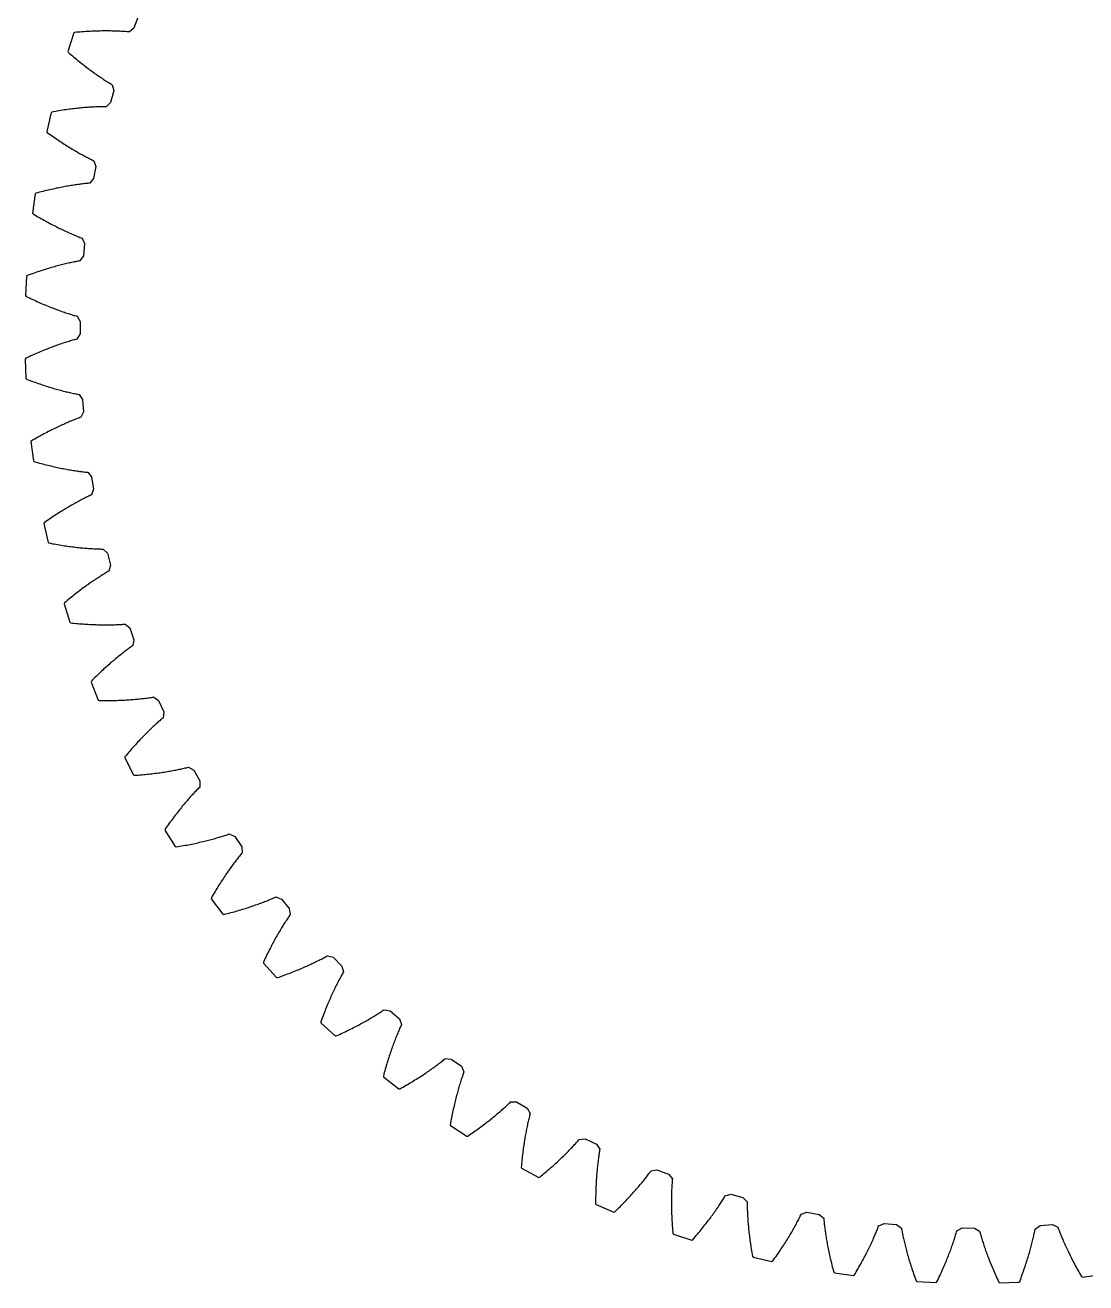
# Model space of a CAD drawing. Extents: x 40 to 151, y 37 to 169.
# Drawn here: x 39.6 to 95.4, y 36.5 to 102.7 of the extents above; entities that cross this region are included whole.
import ezdxf

# ---------------------------------------------------------------- set-up
doc = ezdxf.new("R2010")
doc.units = 0
doc.layers.add('Layer_1', color=7, linetype='CONTINUOUS')

msp = doc.modelspace()

# ---------------------------------------------------------------- linework, layer by layer
at = {"layer": 'Layer_1', "color": 1}
msp.add_lwpolyline([(45.524922, 103.175451), (45.296723, 102.561784), (45.053546, 102.361437), (44.995219, 102.366397), (44.935803, 102.371159), (44.875292, 102.375714), (44.813691, 102.380052), (44.750993, 102.384164), (44.687205, 102.388031), (44.622331, 102.391652), (44.556364, 102.395013), (44.489305, 102.398102), (44.421165, 102.40091), (44.351936, 102.40343), (44.281623, 102.405643), (44.210227, 102.407548), (44.137749, 102.409128), (44.064191, 102.410376), (43.989549, 102.411279), (43.913831, 102.411832), (43.837042, 102.412027), (43.759176, 102.411832), (43.680236, 102.411256), (43.600226, 102.410288), (43.519152, 102.408911), (43.437008, 102.407119), (43.353801, 102.404901), (43.269532, 102.402245), (43.184208, 102.39914), (43.097823, 102.395577), (43.010379, 102.391547), (42.921891, 102.387038), (42.832347, 102.38204), (42.74176, 102.376543), (42.650128, 102.370536), (42.557457, 102.364009), (42.463743, 102.356956), (42.369001, 102.349358), (42.273223, 102.341212), (42.176412, 102.332506), (42.131609, 102.305505), (41.818377, 101.335631), (41.838922, 101.287522), (41.912348, 101.223836), (41.985269, 101.161205), (42.057678, 101.099628), (42.129555, 101.039089), (42.200906, 100.979593), (42.271719, 100.921124), (42.341978, 100.863678), (42.411681, 100.807252), (42.480814, 100.751833), (42.549377, 100.697421), (42.617362, 100.644001), (42.684756, 100.591574), (42.75155, 100.540131), (42.81774, 100.48966), (42.883317, 100.440161), (42.948273, 100.39162), (43.012603, 100.344036), (43.076292, 100.297397), (43.13934, 100.251699), (43.201734, 100.206935), (43.263467, 100.163093), (43.324534, 100.120169), (43.384927, 100.078156), (43.444643, 100.037045), (43.503664, 99.996828), (43.561993, 99.957495), (43.619612, 99.919045), (43.676525, 99.881466), (43.732724, 99.844751), (43.788192, 99.808895), (43.842934, 99.773884), (43.896935, 99.739713), (43.95019, 99.706374), (44.002692, 99.673856), (44.054437, 99.642159), (44.105415, 99.611268), (44.155622, 99.581177), (44.235678, 99.276438), (44.061829, 98.645218), (43.837039, 98.424441), (43.778506, 98.424285), (43.718898, 98.423862), (43.65822, 98.423128), (43.596475, 98.422084), (43.533661, 98.420701), (43.469777, 98.419008), (43.404829, 98.416948), (43.338823, 98.414549), (43.271753, 98.411783), (43.203628, 98.408645), (43.134441, 98.405117), (43.064204, 98.4012), (42.992909, 98.39687), (42.920573, 98.392132), (42.847181, 98.386961), (42.772748, 98.381357), (42.697273, 98.375308), (42.620754, 98.3688), (42.543205, 98.361824), (42.464615, 98.35437), (42.385, 98.346432), (42.304352, 98.337993), (42.222677, 98.329049), (42.13998, 98.319584), (42.056264, 98.309593), (41.97153, 98.299063), (41.885782, 98.287989), (41.79903, 98.276353), (41.711268, 98.264147), (41.622503, 98.251365), (41.532737, 98.237996), (41.44198, 98.224026), (41.350226, 98.209449), (41.257488, 98.194252), (41.163762, 98.178427), (41.069057, 98.161968), (40.973381, 98.144854), (40.931098, 98.114048), (40.703585, 97.120566), (40.728251, 97.074433), (40.806949, 97.017387), (40.885054, 96.961353), (40.962549, 96.90632), (41.039432, 96.852278), (41.1157, 96.799224), (41.191332, 96.74715), (41.266333, 96.696045), (41.34069, 96.645909), (41.414392, 96.59673), (41.487437, 96.548496), (41.559819, 96.501207), (41.631526, 96.454852), (41.702553, 96.409427), (41.772891, 96.364919), (41.842532, 96.321323), (41.911468, 96.278628), (41.979698, 96.236832), (42.047211, 96.19592), (42.114001, 96.15589), (42.180061, 96.116732), (42.245379, 96.078441), (42.309957, 96.041002), (42.373781, 96.004411), (42.43685, 95.968661), (42.49915, 95.933739), (42.560686, 95.899646), (42.621437, 95.866361), (42.681412, 95.833887), (42.740594, 95.802209), (42.798977, 95.771321), (42.856559, 95.741215), (42.913337, 95.71188), (42.969293, 95.68331), (43.024431, 95.655497), (43.078741, 95.628427), (43.13222, 95.602098), (43.184857, 95.576498), (43.291167, 95.279897), (43.172992, 94.635929), (42.968299, 94.396397), (42.910001, 94.391153), (42.850658, 94.385529), (42.790279, 94.379506), (42.728856, 94.37308), (42.666401, 94.366236), (42.602909, 94.358972), (42.53839, 94.35127), (42.472841, 94.343125), (42.406274, 94.334528), (42.338679, 94.325461), (42.270062, 94.315919), (42.200432, 94.305894), (42.129792, 94.295373), (42.058138, 94.284341), (41.98548, 94.272798), (41.91182, 94.260727), (41.837156, 94.24812), (41.7615, 94.234972), (41.684849, 94.221264), (41.607209, 94.206992), (41.528585, 94.192144), (41.448976, 94.17671), (41.368396, 94.160682), (41.286839, 94.144048), (41.204309, 94.126799), (41.120819, 94.108923), (41.036364, 94.090415), (40.950952, 94.071263), (40.864587, 94.051454), (40.777276, 94.030984), (40.689016, 94.00984), (40.599823, 93.988013), (40.509687, 93.965492), (40.418628, 93.94227), (40.326637, 93.918338), (40.233727, 93.893683), (40.139905, 93.8683), (40.100467, 93.833927), (39.960409, 92.824394), (39.989004, 92.780587), (40.072372, 92.730618), (40.15506, 92.681602), (40.237057, 92.633531), (40.318363, 92.586398), (40.39896, 92.540191), (40.478845, 92.494906), (40.558014, 92.450534), (40.636455, 92.40707), (40.714165, 92.3645), (40.791136, 92.322817), (40.867364, 92.282017), (40.942836, 92.242088), (41.017551, 92.203024), (41.091499, 92.164819), (41.164676, 92.127453), (41.237075, 92.090933), (41.308686, 92.055241), (41.37951, 92.020373), (41.449532, 91.986315), (41.518755, 91.953066), (41.587163, 91.92061), (41.654758, 91.888941), (41.721529, 91.858053), (41.787473, 91.827935), (41.852585, 91.79858), (41.916852, 91.769976), (41.980279, 91.742115), (42.04285, 91.714988), (42.104567, 91.688589), (42.165425, 91.662906), (42.225412, 91.637935), (42.284526, 91.613661), (42.342762, 91.590076), (42.400116, 91.567171), (42.456574, 91.544937), (42.512141, 91.52337), (42.566813, 91.502452), (42.698566, 91.216246), (42.636968, 90.564427), (42.453933, 90.307969), (42.396314, 90.297665), (42.337688, 90.286885), (42.27806, 90.275627), (42.217433, 90.263869), (42.155813, 90.251612), (42.093196, 90.238842), (42.029594, 90.225546), (41.965005, 90.21172), (41.899434, 90.19735), (41.832888, 90.182426), (41.765367, 90.16694), (41.696877, 90.150882), (41.627417, 90.134245), (41.556999, 90.117012), (41.485622, 90.099179), (41.413292, 90.080735), (41.340013, 90.061668), (41.265794, 90.041972), (41.190627, 90.021635), (41.114528, 90.000652), (41.037496, 89.979008), (40.959538, 89.956696), (40.880659, 89.933706), (40.800861, 89.910028), (40.720154, 89.885649), (40.638532, 89.860565), (40.556016, 89.83477), (40.4726, 89.808244), (40.388289, 89.780987), (40.303094, 89.752985), (40.217011, 89.724229), (40.130058, 89.69471), (40.042231, 89.664422), (39.95354, 89.633351), (39.863988, 89.601495), (39.773581, 89.568837), (39.682327, 89.53537), (39.646036, 89.49769), (39.594499, 88.479797), (39.6268, 88.438643), (39.714207, 88.396131), (39.800852, 88.354511), (39.886732, 88.313769), (39.971828, 88.273899), (40.056147, 88.234896), (40.139676, 88.196745), (40.222413, 88.159443), (40.304342, 88.122976), (40.385467, 88.087343), (40.465779, 88.05253), (40.545272, 88.018526), (40.623939, 87.985327), (40.701773, 87.952926), (40.778769, 87.921307), (40.854923, 87.890466), (40.930229, 87.860391), (41.004679, 87.831079), (41.078271, 87.802514), (41.151, 87.774692), (41.222851, 87.747596), (41.29383, 87.721228), (41.363925, 87.695574), (41.433135, 87.670623), (41.501455, 87.646369), (41.568875, 87.622797), (41.635392, 87.599903), (41.701009, 87.577676), (41.765705, 87.556108), (41.829488, 87.535187), (41.892353, 87.514907), (41.954289, 87.495258), (42.015289, 87.476228), (42.07536, 87.457807), (42.134491, 87.439991), (42.192677, 87.422767), (42.249911, 87.406121), (42.306198, 87.390051), (42.462394, 87.116414), (42.45785, 86.46171), (42.297861, 86.190275), (42.241354, 86.174987), (42.183894, 86.159143), (42.125477, 86.142726), (42.066103, 86.12573), (42.005783, 86.108151), (41.944519, 86.089973), (41.882317, 86.071182), (41.819178, 86.05178), (41.755111, 86.03175), (41.690118, 86.011086), (41.624202, 85.989773), (41.557369, 85.96781), (41.48963, 85.945176), (41.420982, 85.921873), (41.351429, 85.897887), (41.280983, 85.873206), (41.209646, 85.847826), (41.137419, 85.821738), (41.064315, 85.794926), (40.990334, 85.767387), (40.915483, 85.73911), (40.839765, 85.710089), (40.76319, 85.68031), (40.685762, 85.649765), (40.607485, 85.618445), (40.528361, 85.586348), (40.448405, 85.553452), (40.367616, 85.51976), (40.286006, 85.485258), (40.203574, 85.449935), (40.120327, 85.413788), (40.036279, 85.376801), (39.951426, 85.338973), (39.865777, 85.300293), (39.779344, 85.260749), (39.692128, 85.220335), (39.604137, 85.179045), (39.571264, 85.138346), (39.608641, 84.119834), (39.644405, 84.081652), (39.735184, 84.046921), (39.825128, 84.013007), (39.914229, 83.979906), (40.00248, 83.947606), (40.089875, 83.916099), (40.176413, 83.885375), (40.262085, 83.855425), (40.346884, 83.826241), (40.430806, 83.797812), (40.513844, 83.770128), (40.595996, 83.743185), (40.677259, 83.716969), (40.757622, 83.691473), (40.837081, 83.666686), (40.915635, 83.642598), (40.993274, 83.619202), (41.069997, 83.596488), (41.145796, 83.574447), (41.220669, 83.553066), (41.294614, 83.532339), (41.36762, 83.512259), (41.439685, 83.492811), (41.510808, 83.473987), (41.58098, 83.455778), (41.650197, 83.43817), (41.718456, 83.421163), (41.785757, 83.404738), (41.852091, 83.388894), (41.917453, 83.373615), (41.981842, 83.358891), (42.045258, 83.344712), (42.107691, 83.331072), (42.169134, 83.31796), (42.229591, 83.305359), (42.289055, 83.293272), (42.347529, 83.281678), (42.404998, 83.270573), (42.584452, 83.011593), (42.636976, 82.358982), (42.501253, 82.074635), (42.446298, 82.054479), (42.390438, 82.033685), (42.333669, 82.012238), (42.276006, 81.990135), (42.217447, 81.967365), (42.158, 81.943912), (42.097672, 81.919777), (42.036464, 81.894941), (41.974386, 81.869403), (41.911442, 81.843153), (41.847637, 81.816179), (41.782975, 81.78847), (41.717462, 81.760025), (41.651106, 81.730826), (41.583912, 81.700868), (41.515882, 81.670143), (41.447029, 81.638645), (41.377354, 81.606361), (41.30686, 81.573278), (41.235559, 81.539399), (41.16346, 81.504707), (41.090559, 81.469194), (41.016871, 81.432856), (40.942398, 81.395678), (40.867147, 81.357655), (40.791127, 81.318781), (40.714343, 81.279047), (40.636797, 81.238438), (40.558503, 81.196953), (40.479464, 81.154582), (40.399685, 81.111315), (40.319178, 81.067147), (40.237943, 81.022067), (40.155995, 80.97607), (40.073334, 80.929144), (39.989974, 80.881283), (39.905915, 80.832481), (39.876719, 80.789071), (40.002722, 79.77769), (40.041672, 79.742772), (40.135138, 79.716085), (40.227696, 79.69014), (40.319342, 79.664929), (40.410071, 79.640444), (40.499882, 79.616675), (40.588768, 79.593606), (40.67672, 79.571237), (40.76374, 79.549554), (40.849821, 79.528551), (40.934956, 79.508209), (41.019149, 79.488529), (41.102382, 79.469493), (41.184661, 79.451098), (41.265983, 79.433332), (41.346332, 79.416184), (41.425715, 79.399643), (41.504125, 79.383701), (41.581558, 79.36835), (41.658012, 79.353579), (41.733481, 79.339375), (41.807957, 79.325729), (41.881448, 79.31264), (41.953936, 79.300084), (42.025429, 79.288058), (42.09592, 79.276555), (42.1654, 79.265562), (42.233875, 79.255066), (42.301338, 79.245062), (42.367784, 79.235534), (42.433215, 79.226477), (42.497618, 79.217881), (42.561002, 79.209736), (42.623359, 79.202026), (42.684683, 79.194747), (42.744977, 79.187883), (42.804232, 79.181435), (42.862452, 79.175381), (43.063795, 78.933025), (43.172998, 78.287474), (43.062579, 77.992382), (43.009586, 77.967516), (42.955749, 77.941929), (42.901066, 77.915621), (42.84555, 77.888572), (42.789196, 77.860785), (42.732023, 77.832243), (42.674026, 77.802938), (42.615217, 77.772868), (42.5556, 77.742015), (42.495182, 77.710376), (42.433971, 77.677944), (42.371972, 77.644706), (42.309189, 77.610656), (42.245627, 77.575785), (42.1813, 77.540085), (42.116208, 77.503548), (42.05036, 77.466168), (41.983764, 77.427932), (41.916423, 77.388836), (41.848349, 77.348868), (41.779543, 77.308026), (41.71002, 77.266296), (41.639778, 77.223672), (41.568827, 77.180144), (41.497177, 77.135711), (41.424832, 77.090356), (41.351801, 77.044079), (41.278093, 76.996868), (41.203711, 76.948719), (41.128668, 76.899618), (41.052964, 76.849567), (40.976609, 76.798548), (40.899616, 76.74656), (40.821988, 76.693592), (40.743734, 76.639643), (40.664861, 76.584698), (40.585373, 76.528754), (40.560086, 76.482967), (40.773756, 75.486415), (40.815607, 75.455026), (40.911038, 75.436585), (41.005506, 75.418808), (41.099001, 75.40168), (41.191519, 75.385198), (41.283063, 75.369346), (41.373617, 75.354112), (41.463189, 75.339495), (41.551767, 75.32548), (41.639349, 75.312055), (41.725932, 75.299214), (41.811516, 75.286943), (41.896095, 75.275236), (41.979664, 75.26408), (42.062219, 75.253468), (42.143762, 75.24339), (42.224288, 75.233831), (42.303787, 75.224783), (42.382262, 75.21624), (42.459712, 75.208189), (42.53613, 75.200619), (42.611517, 75.193516), (42.685866, 75.186878), (42.75917, 75.180689), (42.831441, 75.174943), (42.902663, 75.169626), (42.97284, 75.164729), (43.041971, 75.160239), (43.110048, 75.156155), (43.177073, 75.152455), (43.24304, 75.149136), (43.307951, 75.146184), (43.371804, 75.143588), (43.434595, 75.14133), (43.49632, 75.139411), (43.556984, 75.137831), (43.616575, 75.136561), (43.675102, 75.135601), (43.896799, 74.911718), (44.061854, 74.27814), (43.977571, 73.974544), (43.926949, 73.945154), (43.875542, 73.914976), (43.823365, 73.883999), (43.770412, 73.852218), (43.716702, 73.819624), (43.662227, 73.786206), (43.607005, 73.751958), (43.551043, 73.716878), (43.494345, 73.680948), (43.436913, 73.644161), (43.378761, 73.606518), (43.319889, 73.568), (43.260315, 73.528611), (43.200038, 73.488335), (43.139064, 73.447164), (43.077404, 73.405093), (43.015066, 73.362114), (42.952058, 73.318222), (42.88838, 73.273403), (42.824047, 73.227654), (42.759066, 73.180969), (42.69344, 73.133339), (42.627183, 73.084754), (42.560296, 73.03521), (42.492789, 72.984701), (42.424675, 72.933215), (42.355953, 72.880747), (42.28664, 72.827294), (42.216742, 72.772842), (42.146259, 72.717391), (42.075204, 72.66093), (42.003591, 72.603449), (41.931421, 72.54495), (41.858703, 72.485418), (41.785447, 72.424854), (41.711663, 72.363244), (41.637356, 72.300585), (41.616133, 72.252769), (41.915845, 71.278631), (41.960269, 71.251001), (42.056947, 71.240954), (42.152604, 71.231471), (42.247236, 71.222553), (42.34084, 71.214199), (42.433415, 71.206382), (42.524954, 71.1991), (42.615457, 71.192355), (42.704918, 71.186118), (42.793339, 71.180389), (42.880715, 71.17514), (42.967041, 71.17037), (43.052317, 71.16608), (43.136543, 71.162242), (43.219709, 71.158855), (43.301818, 71.15592), (43.38287, 71.15338), (43.462857, 71.151405), (43.541781, 71.149711), (43.619634, 71.148583), (43.696421, 71.147736), (43.772139, 71.147171), (43.846784, 71.147056), (43.920354, 71.147287), (43.992845, 71.147852), (44.064261, 71.148698), (44.1346, 71.149827), (44.203857, 71.15152), (44.272031, 71.153496), (44.339123, 71.155754), (44.405129, 71.158294), (44.470052, 71.161116), (44.533885, 71.164108), (44.596634, 71.167353), (44.658291, 71.170824), (44.718856, 71.174522), (44.778337, 71.178444), (44.836721, 71.182593), (45.077089, 70.978885), (45.296734, 70.362105), (45.239232, 70.052316), (45.191364, 70.018627), (45.142788, 69.984083), (45.093503, 69.948678), (45.043525, 69.912404), (44.992857, 69.875249), (44.941507, 69.837214), (44.889479, 69.798285), (44.836788, 69.758455), (44.783434, 69.717722), (44.729428, 69.676074), (44.674779, 69.633504), (44.619489, 69.590005), (44.563572, 69.545569), (44.507034, 69.50019), (44.449881, 69.453863), (44.392125, 69.40658), (44.333767, 69.358334), (44.274825, 69.309112), (44.215296, 69.258916), (44.155193, 69.207737), (44.094527, 69.155563), (44.033305, 69.102395), (43.971532, 69.048223), (43.90922, 68.993037), (43.846372, 68.936835), (43.783004, 68.879606), (43.719121, 68.821353), (43.654726, 68.762058), (43.589835, 68.701722), (43.524458, 68.640341), (43.458596, 68.577899), (43.392262, 68.514399), (43.325463, 68.449833), (43.258215, 68.384188), (43.190516, 68.31747), (43.122381, 68.249664), (43.053818, 68.180765), (43.036857, 68.131283), (43.420332, 67.186976), (43.466995, 67.163325), (43.564183, 67.161632), (43.6603, 67.160503), (43.755347, 67.159939), (43.849327, 67.159781), (43.942226, 67.160054), (44.034055, 67.160901), (44.124801, 67.16203), (44.214469, 67.163723), (44.30305, 67.165699), (44.390553, 67.167957), (44.476963, 67.170779), (44.562291, 67.17394), (44.646528, 67.177468), (44.729671, 67.181362), (44.811727, 67.185596), (44.892685, 67.190168), (44.972549, 67.19505), (45.051317, 67.200271), (45.128987, 67.205803), (45.205562, 67.211616), (45.281034, 67.217712), (45.355406, 67.224091), (45.428673, 67.230723), (45.500843, 67.237609), (45.57191, 67.244749), (45.64187, 67.252115), (45.710729, 67.259707), (45.778479, 67.267496), (45.845129, 67.275483), (45.910669, 67.283668), (45.975106, 67.29205), (46.03844, 67.300573), (46.100667, 67.309265), (46.161788, 67.318099), (46.221802, 67.327074), (46.280711, 67.336189), (46.338513, 67.345418), (46.595719, 67.163433), (46.868283, 66.568144), (46.837998, 66.254525), (46.793249, 66.216792), (46.747867, 66.178147), (46.701857, 66.138579), (46.655231, 66.098083), (46.607995, 66.056656), (46.560156, 66.014289), (46.511718, 65.970976), (46.462696, 65.926707), (46.413095, 65.881475), (46.362928, 65.835281), (46.312193, 65.788107), (46.26091, 65.739955), (46.209077, 65.690814), (46.156708, 65.640683), (46.103814, 65.58955), (46.050392, 65.537415), (45.996465, 65.484264), (45.942033, 65.430094), (45.887109, 65.3749), (45.831698, 65.318676), (45.775807, 65.261416), (45.71945, 65.203111), (45.662635, 65.143763), (45.605367, 65.083356), (45.547661, 65.021888), (45.48952, 64.959359), (45.430956, 64.895757), (45.371978, 64.831075), (45.312592, 64.765317), (45.252812, 64.698464), (45.192642, 64.630522), (45.132097, 64.561485), (45.07118, 64.491338), (45.009906, 64.420086), (44.948283, 64.347721), (44.886316, 64.274233), (44.824021, 64.199622), (44.811434, 64.148848), (45.275746, 63.241557), (45.324293, 63.222055), (45.421248, 63.228942), (45.517099, 63.236223), (45.611838, 63.243871), (45.705471, 63.251886), (45.797998, 63.260268), (45.88941, 63.268989), (45.979709, 63.278048), (46.068897, 63.287446), (46.156973, 63.297155), (46.243929, 63.307145), (46.329775, 63.317446), (46.414501, 63.32803), (46.498109, 63.338895), (46.5806, 63.350015), (46.66197, 63.361388), (46.742223, 63.372988), (46.821355, 63.384841), (46.899373, 63.396892), (46.976267, 63.409169), (47.052038, 63.421643), (47.126694, 63.434286), (47.200227, 63.447128), (47.27264, 63.460138), (47.343932, 63.47329), (47.414107, 63.486582), (47.483161, 63.500016), (47.551094, 63.513563), (47.617911, 63.527222), (47.683609, 63.540995), (47.74819, 63.554852), (47.811653, 63.568794), (47.873996, 63.58282), (47.935227, 63.596903), (47.995346, 63.611042), (48.054347, 63.62521), (48.11224, 63.639406), (48.169023, 63.65363), (48.44111, 63.494755), (48.764517, 62.925488), (48.761667, 62.610421), (48.720378, 62.568931), (48.678538, 62.526474), (48.636151, 62.483048), (48.593231, 62.438646), (48.549783, 62.393259), (48.505821, 62.346887), (48.461343, 62.29951), (48.416365, 62.25114), (48.370899, 62.20176), (48.324945, 62.151366), (48.278514, 62.099951), (48.231623, 62.047511), (48.184271, 61.994044), (48.136468, 61.939536), (48.088231, 61.883989), (48.039562, 61.827395), (47.990472, 61.769745), (47.940968, 61.71104), (47.891059, 61.651269), (47.840759, 61.59043), (47.790075, 61.528516), (47.739012, 61.465521), (47.687588, 61.401445), (47.635803, 61.33628), (47.583671, 61.270017), (47.531201, 61.202657), (47.478405, 61.134192), (47.425288, 61.064619), (47.371861, 60.993931), (47.318134, 60.922125), (47.264114, 60.849196), (47.209817, 60.775144), (47.155244, 60.69996), (47.100414, 60.623635), (47.04533, 60.546174), (46.990008, 60.467566), (46.934447, 60.38781), (46.926319, 60.33613), (47.467943, 59.472756), (47.518004, 59.457572), (47.61399, 59.472897), (47.70884, 59.488504), (47.802554, 59.504393), (47.895132, 59.520536), (47.986572, 59.536961), (48.07688, 59.553612), (48.166045, 59.570517), (48.254076, 59.587648), (48.34097, 59.605005), (48.426726, 59.622559), (48.511341, 59.640311), (48.594826, 59.658232), (48.67717, 59.676323), (48.758379, 59.694582), (48.838451, 59.712983), (48.917386, 59.731553), (48.995183, 59.750237), (49.071852, 59.769061), (49.147383, 59.78797), (49.221782, 59.806991), (49.29505, 59.826098), (49.367183, 59.845289), (49.43819, 59.864565), (49.508066, 59.883869), (49.576812, 59.903229), (49.644435, 59.922618), (49.71093, 59.942035), (49.776298, 59.96148), (49.840546, 59.980925), (49.903671, 60.00037), (49.965675, 60.019787), (50.026564, 60.039176), (50.086336, 60.058536), (50.144993, 60.077868), (50.202536, 60.097144), (50.258966, 60.116335), (50.314293, 60.135442), (50.59919, 60.000884), (50.970984, 59.461972), (50.995622, 59.147856), (50.958107, 59.102926), (50.920122, 59.056986), (50.881684, 59.010033), (50.842799, 58.962055), (50.803471, 58.913055), (50.763715, 58.863023), (50.723538, 58.811958), (50.682948, 58.759848), (50.641953, 58.706689), (50.60057, 58.652485), (50.558796, 58.597221), (50.516652, 58.540892), (50.474143, 58.483499), (50.431274, 58.425034), (50.388057, 58.365496), (50.344507, 58.304872), (50.300628, 58.243167), (50.256432, 58.180367), (50.211925, 58.116478), (50.167117, 58.051485), (50.122018, 57.985385), (50.076645, 57.918183), (50.030998, 57.849868), (49.985089, 57.780438), (49.938932, 57.709886), (49.892534, 57.638207), (49.845903, 57.565402), (49.799051, 57.491463), (49.751988, 57.416389), (49.704721, 57.340175), (49.657265, 57.262815), (49.609626, 57.184312), (49.561821, 57.104652), (49.513848, 57.023843), (49.465727, 56.941871), (49.417461, 56.858743), (49.369068, 56.774449), (49.365484, 56.722257), (49.980294, 55.909378), (50.031489, 55.898626), (50.125771, 55.922248), (50.218902, 55.946067), (50.310875, 55.970056), (50.401691, 55.994214), (50.491356, 56.018542), (50.579864, 56.043011), (50.667223, 56.06762), (50.753425, 56.092343), (50.838475, 56.117179), (50.922374, 56.142127), (51.005125, 56.16716), (51.086724, 56.192306), (51.16718, 56.217509), (51.246484, 56.242768), (51.324651, 56.268111), (51.401667, 56.293483), (51.477545, 56.318883), (51.552277, 56.344311), (51.625873, 56.369739), (51.69833, 56.395168), (51.769656, 56.420596), (51.839842, 56.445996), (51.908899, 56.471368), (51.976827, 56.496711), (52.043623, 56.521998), (52.109294, 56.547229), (52.173844, 56.572375), (52.23727, 56.597436), (52.299576, 56.622413), (52.360768, 56.647277), (52.420845, 56.672028), (52.479812, 56.696666), (52.537665, 56.721162), (52.594414, 56.745518), (52.65006, 56.769733), (52.704602, 56.793778), (52.758049, 56.817654), (53.053595, 56.708443), (53.470943, 56.203982), (53.52286, 55.89321), (53.489406, 55.845178), (53.45557, 55.796106), (53.42137, 55.74598), (53.386812, 55.694796), (53.351904, 55.642557), (53.31666, 55.589248), (53.281089, 55.534872), (53.245193, 55.479427), (53.208992, 55.422898), (53.172487, 55.365291), (53.135691, 55.306594), (53.098618, 55.246811), (53.061269, 55.18593), (53.023663, 55.123951), (52.9858, 55.060874), (52.9477, 54.996686), (52.90936, 54.931391), (52.870806, 54.864978), (52.832037, 54.797448), (52.793065, 54.728798), (52.753898, 54.659024), (52.714553, 54.588124), (52.675034, 54.51609), (52.635353, 54.442918), (52.59552, 54.368614), (52.555544, 54.293165), (52.515437, 54.21657), (52.475209, 54.138829), (52.434868, 54.059942), (52.394426, 53.979898), (52.35389, 53.898695), (52.313278, 53.816337), (52.272593, 53.732819), (52.231849, 53.648135), (52.191054, 53.562283), (52.150219, 53.475263), (52.109356, 53.387071), (52.110203, 53.334767), (52.793519, 52.578564), (52.845459, 52.572298), (52.937325, 52.604048), (53.028026, 52.635883), (53.117555, 52.667799), (53.205925, 52.699784), (53.293126, 52.731821), (53.379167, 52.763913), (53.464045, 52.796038), (53.547764, 52.828186), (53.630325, 52.860354), (53.711732, 52.892524), (53.791985, 52.924692), (53.871083, 52.95684), (53.949033, 52.988965), (54.025837, 53.021054), (54.101492, 53.053095), (54.176007, 53.085079), (54.249379, 53.116996), (54.321617, 53.148836), (54.392717, 53.180583), (54.462683, 53.212237), (54.531517, 53.243778), (54.599225, 53.275204), (54.665807, 53.306499), (54.731265, 53.337657), (54.795603, 53.368664), (54.85883, 53.399514), (54.920941, 53.430192), (54.981943, 53.460689), (55.041837, 53.490996), (55.100626, 53.521107), (55.158315, 53.551008), (55.214909, 53.580689), (55.270408, 53.610137), (55.324821, 53.639352), (55.378144, 53.668314), (55.430383, 53.697016), (55.481547, 53.725453), (55.785489, 53.642409), (56.245215, 53.176245), (56.324017, 52.87118), (56.294875, 52.820417), (56.265448, 52.768581), (56.235747, 52.715664), (56.20578, 52.661664), (56.175563, 52.60658), (56.145097, 52.550406), (56.114397, 52.493138), (56.083474, 52.434771), (56.052333, 52.375307), (56.02099, 52.314734), (55.989449, 52.253057), (55.957724, 52.190268), (55.925824, 52.126364), (55.893764, 52.061343), (55.861545, 51.995205), (55.829183, 51.92794), (55.796685, 51.859549), (55.76406, 51.790032), (55.731325, 51.71938), (55.698486, 51.647594), (55.665551, 51.574674), (55.632536, 51.500613), (55.599443, 51.425409), (55.56629, 51.349057), (55.533084, 51.271561), (55.499838, 51.192917), (55.466559, 51.113119), (55.433259, 51.032169), (55.399948, 50.950062), (55.366632, 50.866798), (55.333333, 50.782374), (55.300047, 50.69679), (55.266799, 50.610041), (55.23359, 50.522129), (55.200434, 50.433051), (55.167335, 50.342802), (55.134315, 50.251384), (55.139847, 50.199365), (55.886471, 49.505595), (55.938759, 49.503902), (56.027509, 49.543534), (56.115088, 49.583156), (56.201502, 49.622754), (56.286741, 49.662316), (56.370818, 49.701836), (56.453735, 49.741302), (56.535489, 49.7807), (56.616089, 49.820028), (56.695535, 49.859268), (56.773829, 49.898409), (56.850969, 49.937446), (56.926968, 49.976373), (57.001822, 50.015167), (57.075536, 50.053823), (57.148112, 50.092341), (57.219554, 50.130695), (57.289867, 50.168888), (57.359051, 50.206898), (57.427112, 50.244727), (57.494055, 50.282356), (57.559881, 50.319778), (57.624589, 50.356984), (57.68819, 50.393963), (57.750685, 50.430706), (57.81208, 50.467203), (57.872371, 50.503446), (57.931576, 50.539418), (57.989682, 50.575116), (58.046708, 50.610532), (58.10265, 50.645649), (58.157517, 50.680467), (58.211306, 50.714963), (58.264028, 50.749143), (58.315686, 50.782984), (58.366285, 50.816484), (58.415827, 50.849633), (58.464318, 50.882416), (58.774334, 50.826184), (59.272944, 50.401857), (59.378035, 50.104824), (59.353425, 50.051712), (59.328618, 49.997506), (59.303641, 49.942204), (59.278495, 49.885802), (59.25318, 49.828288), (59.227724, 49.769676), (59.202126, 49.709947), (59.176416, 49.649108), (59.150592, 49.587155), (59.124656, 49.524084), (59.098607, 49.459892), (59.072473, 49.394578), (59.046255, 49.328137), (59.01998, 49.260567), (58.993649, 49.191871), (58.967261, 49.122044), (58.940845, 49.051085), (58.914401, 48.978983), (58.887956, 48.905752), (58.861484, 48.831375), (58.83504, 48.755861), (58.808595, 48.679201), (58.782179, 48.6014), (58.75582, 48.522452), (58.729489, 48.442357), (58.703214, 48.361114), (58.677023, 48.278719), (58.650918, 48.195173), (58.624897, 48.110475), (58.598961, 48.024629), (58.573137, 47.937622), (58.547455, 47.849462), (58.521886, 47.760144), (58.496458, 47.669672), (58.471199, 47.578043), (58.446081, 47.485254), (58.421161, 47.391305), (58.431208, 47.339966), (59.235462, 46.71391), (59.287696, 46.71676), (59.372656, 46.763979), (59.456451, 46.811079), (59.53908, 46.858057), (59.620549, 46.904898), (59.700864, 46.951597), (59.780024, 46.998138), (59.858033, 47.044513), (59.934899, 47.090716), (60.010622, 47.136729), (60.085202, 47.182545), (60.158651, 47.228158), (60.230967, 47.273556), (60.302152, 47.318729), (60.372219, 47.363667), (60.441161, 47.408357), (60.50899, 47.452796), (60.575704, 47.496969), (60.641315, 47.540869), (60.705817, 47.58448), (60.769227, 47.627802), (60.831542, 47.670818), (60.892759, 47.713524), (60.952897, 47.755908), (61.011949, 47.797956), (61.069929, 47.839666), (61.126839, 47.881023), (61.182677, 47.922021), (61.237453, 47.96265), (61.291177, 48.002897), (61.343846, 48.042761), (61.395464, 48.082222), (61.446044, 48.121278), (61.495588, 48.15992), (61.544099, 48.198136), (61.591583, 48.235917), (61.638045, 48.273261), (61.683494, 48.310144), (61.997235, 48.281146), (62.530929, 47.90189), (62.66151, 47.615147), (62.641613, 47.560094), (62.621632, 47.503934), (62.601566, 47.446666), (62.581444, 47.388282), (62.561237, 47.328784), (62.541001, 47.268177), (62.520709, 47.206444), (62.500389, 47.143599), (62.480041, 47.079624), (62.459693, 47.01453), (62.439345, 46.948318), (62.418997, 46.880971), (62.398677, 46.812501), (62.378385, 46.742902), (62.358149, 46.672172), (62.337971, 46.600307), (62.317848, 46.527313), (62.297782, 46.453187), (62.277801, 46.377924), (62.257932, 46.301529), (62.238149, 46.223994), (62.218506, 46.145322), (62.198976, 46.065518), (62.179587, 45.984571), (62.16034, 45.902484), (62.141262, 45.819262), (62.122353, 45.734898), (62.103613, 45.649396), (62.085071, 45.56275), (62.066727, 45.474968), (62.04858, 45.386043), (62.030659, 45.29598), (62.012963, 45.204774), (61.995522, 45.112431), (61.978335, 45.018945), (61.961401, 44.924321), (61.94475, 44.828561), (61.959228, 44.778294), (62.814983, 44.224712), (62.866773, 44.232107), (62.947291, 44.286547), (63.026663, 44.340776), (63.104881, 44.394777), (63.181962, 44.448543), (63.257902, 44.502058), (63.332699, 44.555322), (63.406374, 44.608323), (63.478919, 44.661045), (63.550344, 44.713485), (63.620651, 44.765628), (63.68984, 44.817469), (63.757927, 44.868997), (63.824906, 44.920204), (63.890785, 44.971074), (63.955572, 45.021603), (64.01927, 45.071785), (64.081881, 45.121603), (64.143417, 45.171051), (64.203874, 45.220121), (64.263265, 45.268808), (64.321589, 45.317093), (64.378855, 45.364969), (64.435068, 45.41243), (64.490234, 45.459468), (64.544359, 45.506072), (64.597445, 45.552232), (64.649498, 45.597938), (64.700523, 45.643187), (64.750533, 45.687964), (64.79953, 45.732264), (64.847513, 45.776074), (64.894495, 45.819392), (64.94048, 45.862208), (64.985477, 45.904505), (65.02949, 45.946282), (65.072523, 45.987529), (65.114586, 46.028234), (65.429656, 46.02654), (65.994374, 45.695243), (66.149449, 45.420973), (66.134435, 45.364393), (66.119421, 45.306707), (66.104435, 45.247906), (66.089477, 45.18799), (66.074548, 45.126963), (66.059646, 45.064817), (66.044801, 45.001554), (66.030041, 44.937174), (66.015366, 44.871676), (66.000775, 44.805057), (65.986269, 44.737318), (65.971875, 44.668453), (65.957595, 44.598473), (65.943455, 44.52737), (65.929457, 44.455144), (65.9156, 44.381797), (65.901912, 44.307327), (65.888394, 44.231734), (65.875045, 44.155015), (65.861893, 44.077178), (65.848967, 43.998215), (65.836239, 43.918132), (65.823737, 43.836925), (65.81146, 43.754598), (65.799437, 43.67115), (65.787669, 43.58658), (65.776182, 43.500886), (65.764978, 43.414074), (65.754056, 43.326145), (65.743445, 43.237095), (65.733115, 43.146931), (65.723125, 43.055646), (65.713444, 42.96325), (65.704131, 42.869738), (65.695156, 42.775109), (65.686549, 42.679374), (65.678308, 42.582523), (65.697132, 42.53371), (66.597881, 42.05682), (66.648828, 42.068701), (66.724297, 42.129955), (66.798637, 42.190895), (66.871854, 42.251508), (66.943953, 42.311785), (67.014937, 42.371717), (67.084813, 42.431297), (67.153585, 42.490513), (67.221259, 42.549359), (67.287838, 42.607825), (67.353333, 42.665897), (67.417742, 42.723572), (67.481078, 42.780838), (67.543339, 42.837686), (67.604536, 42.894105), (67.664675, 42.950092), (67.723753, 43.005631), (67.781786, 43.060721), (67.838775, 43.115342), (67.894726, 43.169498), (67.949646, 43.223168), (68.003545, 43.276353), (68.056419, 43.329041), (68.108283, 43.381221), (68.15914, 43.432887), (68.208991, 43.484031), (68.257853, 43.534642), (68.305729, 43.584711), (68.352617, 43.634233), (68.398532, 43.683204), (68.443479, 43.731605), (68.487463, 43.779431), (68.530493, 43.826675), (68.572573, 43.873334), (68.613712, 43.919393), (68.653912, 43.964845), (68.693186, 44.009687), (68.73154, 44.053906), (69.045549, 44.079814), (69.636994, 43.798994), (69.815378, 43.539285), (69.805359, 43.481613), (69.795425, 43.422837), (69.785603, 43.362955), (69.775923, 43.301961), (69.766356, 43.239864), (69.75693, 43.176655), (69.747673, 43.112345), (69.738585, 43.04692), (69.729667, 42.980389), (69.720918, 42.912752), (69.712367, 42.844005), (69.704041, 42.774155), (69.695913, 42.703193), (69.688011, 42.631128), (69.680363, 42.557959), (69.67294, 42.483681), (69.6658, 42.408302), (69.658914, 42.331817), (69.65231, 42.254231), (69.645988, 42.175545), (69.639977, 42.095755), (69.634276, 42.014867), (69.628914, 41.932882), (69.623862, 41.849795), (69.619177, 41.765617), (69.614831, 41.680344), (69.610851, 41.593975), (69.607239, 41.506517), (69.604022, 41.41797), (69.601199, 41.328336), (69.598659, 41.237613), (69.596684, 41.145806), (69.59499, 41.052918), (69.593862, 40.958947), (69.593297, 40.8639), (69.593063, 40.767772), (69.593297, 40.670575), (69.616298, 40.623588), (70.555181, 40.227018), (70.604897, 40.243302), (70.674742, 40.310897), (70.743488, 40.378083), (70.811145, 40.444845), (70.877713, 40.511176), (70.943206, 40.577072), (71.007623, 40.642516), (71.070973, 40.707501), (71.133262, 40.77202), (71.194493, 40.836067), (71.254674, 40.899627), (71.313814, 40.962695), (71.371915, 41.025261), (71.428986, 41.087318), (71.485033, 41.148857), (71.540058, 41.209871), (71.594078, 41.270351), (71.647085, 41.330286), (71.699101, 41.389669), (71.750118, 41.448492), (71.800151, 41.506749), (71.849204, 41.564426), (71.897286, 41.621523), (71.944406, 41.678024), (71.990566, 41.733926), (72.035772, 41.789219), (72.080039, 41.843897), (72.123363, 41.897948), (72.165758, 41.95137), (72.207231, 42.004154), (72.247789, 42.056286), (72.287438, 42.107763), (72.326188, 42.158583), (72.364039, 42.208728), (72.401007, 42.258202), (72.437095, 42.306984), (72.472311, 42.355078), (72.506663, 42.402471), (72.817218, 42.455662), (73.430887, 42.22746), (73.631234, 41.984283), (73.626267, 41.925959), (73.621497, 41.86654), (73.616953, 41.806028), (73.612607, 41.744428), (73.608487, 41.681732), (73.60462, 41.617944), (73.601008, 41.553067), (73.597649, 41.487103), (73.594545, 41.420044), (73.591723, 41.351905), (73.589183, 41.282676), (73.586925, 41.21236), (73.584949, 41.140966), (73.583256, 41.068489), (73.582127, 40.994927), (73.581281, 40.920288), (73.580716, 40.844571), (73.580521, 40.767778), (73.580716, 40.689913), (73.581281, 40.610975), (73.582127, 40.530965), (73.583538, 40.449891), (73.585232, 40.367748), (73.587489, 40.28454), (73.590029, 40.200271), (73.593134, 40.114944), (73.59669, 40.028562), (73.600726, 39.941118), (73.605241, 39.852627), (73.610237, 39.763084), (73.61574, 39.672499), (73.621751, 39.580867), (73.628271, 39.488197), (73.635326, 39.394482), (73.642918, 39.299737), (73.651074, 39.203956), (73.659795, 39.107149), (73.686803, 39.062346), (74.656674, 38.749113), (74.704785, 38.769659), (74.768471, 38.843085), (74.831102, 38.916005), (74.89268, 38.988412), (74.953216, 39.060291), (75.012715, 39.13164), (75.071182, 39.202452), (75.128629, 39.272714), (75.185054, 39.342417), (75.240473, 39.411553), (75.294886, 39.480117), (75.348305, 39.548101), (75.400733, 39.615493), (75.452177, 39.682286), (75.502647, 39.748479), (75.552146, 39.814056), (75.600688, 39.879012), (75.64827, 39.943339), (75.694911, 40.007031), (75.740608, 40.070077), (75.785371, 40.13247), (75.829214, 40.194204), (75.872138, 40.255271), (75.914152, 40.315666), (75.955263, 40.375382), (75.995477, 40.434403), (76.034811, 40.49273), (76.073263, 40.550351), (76.110841, 40.607264), (76.147555, 40.663463), (76.183412, 40.718931), (76.218424, 40.773674), (76.252593, 40.827674), (76.285932, 40.880929), (76.318449, 40.933431), (76.350149, 40.985177), (76.381038, 41.036154), (76.411128, 41.086359), (76.715869, 41.166414), (77.347087, 40.992568), (77.567867, 40.767775), (77.568022, 40.709245), (77.568304, 40.649637), (77.569151, 40.588956), (77.57028, 40.527212), (77.571691, 40.464398), (77.573384, 40.400514), (77.57536, 40.335569), (77.577618, 40.26956), (77.58044, 40.20249), (77.583573, 40.134367), (77.5871, 40.06518), (77.591023, 39.994943), (77.595341, 39.923649), (77.600083, 39.851312), (77.605247, 39.77792), (77.610864, 39.703484), (77.616903, 39.628012), (77.623422, 39.551493), (77.630393, 39.473944), (77.637844, 39.395354), (77.645774, 39.315733), (77.654213, 39.235088), (77.663159, 39.153413), (77.672614, 39.070717), (77.682604, 38.987001), (77.693131, 38.902267), (77.704194, 38.816519), (77.715822, 38.729764), (77.728042, 38.642004), (77.740827, 38.553237), (77.754204, 38.463473), (77.768174, 38.372716), (77.782765, 38.280963), (77.797949, 38.188225), (77.813781, 38.094499), (77.830235, 37.999793), (77.847338, 37.904114), (77.878142, 37.861835), (78.871626, 37.634321), (78.917758, 37.658987), (78.974804, 37.737685), (79.030836, 37.815787), (79.085873, 37.893285), (79.139913, 37.970168), (79.192967, 38.046436), (79.24504, 38.122069), (79.296145, 38.197069), (79.346282, 38.271426), (79.395462, 38.345129), (79.443697, 38.418174), (79.490983, 38.490555), (79.537338, 38.562262), (79.582764, 38.633289), (79.627271, 38.703627), (79.670868, 38.773268), (79.713563, 38.842204), (79.755357, 38.910434), (79.796271, 38.977947), (79.836302, 39.044738), (79.87546, 39.110798), (79.913749, 39.176115), (79.951189, 39.240693), (79.987779, 39.304518), (80.023531, 39.367586), (80.058453, 39.429889), (80.092545, 39.491425), (80.12583, 39.552176), (80.158306, 39.612151), (80.189982, 39.671333), (80.220869, 39.729717), (80.250976, 39.787298), (80.28031, 39.844073), (80.30888, 39.900029), (80.336707, 39.95517), (80.363772, 40.009481), (80.390103, 40.062956), (80.415701, 40.115596), (80.712302, 40.221904), (81.356271, 40.103729), (81.595802, 39.899039), (81.601051, 39.84074), (81.606667, 39.781397), (81.612679, 39.721016), (81.619113, 39.659596), (81.625943, 39.59714), (81.633196, 39.533648), (81.640901, 39.46913), (81.649057, 39.403581), (81.657665, 39.337007), (81.666724, 39.269412), (81.676263, 39.200798), (81.686282, 39.131169), (81.696809, 39.060528), (81.707844, 38.988875), (81.719387, 38.916214), (81.731466, 38.842554), (81.744081, 38.767892), (81.757233, 38.692237), (81.770949, 38.615585), (81.785229, 38.537943), (81.800074, 38.459322), (81.815512, 38.379712), (81.831542, 38.299132), (81.848165, 38.217576), (81.865409, 38.135045), (81.883273, 38.051556), (81.901787, 37.967101), (81.92095, 37.881689), (81.940762, 37.795323), (81.961223, 37.708012), (81.982362, 37.619753), (82.004177, 37.530559), (82.026699, 37.440423), (82.049926, 37.349364), (82.073858, 37.257374), (82.098524, 37.164463), (82.123896, 37.070641), (82.158271, 37.031204), (83.167802, 36.891145), (83.211609, 36.91974), (83.261579, 37.003109), (83.310595, 37.085797), (83.358666, 37.167794), (83.405797, 37.249099), (83.452006, 37.329693), (83.497291, 37.409582), (83.541662, 37.488751), (83.585127, 37.567192), (83.627697, 37.644902), (83.669379, 37.721872), (83.71018, 37.7981), (83.750108, 37.873572), (83.789174, 37.948288), (83.827378, 38.022236), (83.864744, 38.095413), (83.901264, 38.167811), (83.936957, 38.239422), (83.971822, 38.310246), (84.005881, 38.380268), (84.039129, 38.449489), (84.071585, 38.5179), (84.103256, 38.585495), (84.134145, 38.652263), (84.164261, 38.71821), (84.193615, 38.783318), (84.222221, 38.847589), (84.250076, 38.911013), (84.277198, 38.973587), (84.303586, 39.035303), (84.329268, 39.096162), (84.354245, 39.156148), (84.378516, 39.215262), (84.40211, 39.273499), (84.425026, 39.330849), (84.447265, 39.387313), (84.468827, 39.44288), (84.48974, 39.497552), (84.775944, 39.629302), (85.427764, 39.567707), (85.684222, 39.384672), (85.694524, 39.32705), (85.705304, 39.268424), (85.716565, 39.208797), (85.728334, 39.14817), (85.740582, 39.086549), (85.753339, 39.023933), (85.766631, 38.960328), (85.78046, 38.895742), (85.794825, 38.830167), (85.809755, 38.763625), (85.825249, 38.696103), (85.841307, 38.627614), (85.85793, 38.558153), (85.875174, 38.487733), (85.89301, 38.416359), (85.91144, 38.344028), (85.930518, 38.270749), (85.950217, 38.19653), (85.970565, 38.121363), (85.991562, 38.045265), (86.013209, 37.968232), (86.035533, 37.890274), (86.058534, 37.811396), (86.082212, 37.731597), (86.106596, 37.650888), (86.131686, 37.569269), (86.157481, 37.486753), (86.18401, 37.403336), (86.211272, 37.319022), (86.239269, 37.233831), (86.268025, 37.147747), (86.297542, 37.060795), (86.32783, 36.972967), (86.358903, 36.884276), (86.390757, 36.794724), (86.423416, 36.704317), (86.456882, 36.613063), (86.494564, 36.576772), (87.512455, 36.525236), (87.553609, 36.557533), (87.596123, 36.644943), (87.637742, 36.731588), (87.678484, 36.817466), (87.718353, 36.902564), (87.757356, 36.986884), (87.795507, 37.070413), (87.832811, 37.153149), (87.869277, 37.235078), (87.904911, 37.316203), (87.939723, 37.396515), (87.973728, 37.476006), (88.006925, 37.554672), (88.039327, 37.632506), (88.070945, 37.709505), (88.101786, 37.78566), (88.131862, 37.860965), (88.161174, 37.935416), (88.189741, 38.009008), (88.217568, 38.081734), (88.244661, 38.153585), (88.271021, 38.224566), (88.296675, 38.294662), (88.321623, 38.363871), (88.345866, 38.432192), (88.369431, 38.499612), (88.39232, 38.566129), (88.414559, 38.631742), (88.436121, 38.696442), (88.457033, 38.760224), (88.477325, 38.823089), (88.496968, 38.885023), (88.515989, 38.946025), (88.534419, 39.006096), (88.552227, 39.065227), (88.569442, 39.123413), (88.586093, 39.180648), (88.602152, 39.236934), (88.875789, 39.393133), (89.530494, 39.388589), (89.801927, 39.228597), (89.817223, 39.172094), (89.833056, 39.114633), (89.849481, 39.056213), (89.866471, 38.996842), (89.884053, 38.936523), (89.902228, 38.875255), (89.921024, 38.813056), (89.940441, 38.749915), (89.960479, 38.685847), (89.981138, 38.620857), (90.002445, 38.554941), (90.024402, 38.488108), (90.047037, 38.420369), (90.070348, 38.351719), (90.094337, 38.282168), (90.119003, 38.21172), (90.144375, 38.140382), (90.170452, 38.068159), (90.197263, 37.995055), (90.224808, 37.921073), (90.253087, 37.846222), (90.282108, 37.770505), (90.311888, 37.693929), (90.342433, 37.616502), (90.373751, 37.538222), (90.405848, 37.459101), (90.438744, 37.379144), (90.472436, 37.298355), (90.50694, 37.216745), (90.54226, 37.134314), (90.578407, 37.051067), (90.615395, 36.967015), (90.653224, 36.882165), (90.691903, 36.796516), (90.731448, 36.710083), (90.771862, 36.622868), (90.813151, 36.534876), (90.853851, 36.502003), (91.872362, 36.539381), (91.910544, 36.575141), (91.945275, 36.665924), (91.979189, 36.755868), (92.012291, 36.844968), (92.044591, 36.933219), (92.076099, 37.020615), (92.106821, 37.107153), (92.136771, 37.192824), (92.165955, 37.27762), (92.194386, 37.361545), (92.222072, 37.444583), (92.249025, 37.526735), (92.275243, 37.607995), (92.300728, 37.688358), (92.325507, 37.767821), (92.349609, 37.846374), (92.373005, 37.924014), (92.395724, 38.000736), (92.417765, 38.076535), (92.439158, 38.151409), (92.459873, 38.225351), (92.479939, 38.298359), (92.499384, 38.370424), (92.518208, 38.441547), (92.536412, 38.511719), (92.554022, 38.580934), (92.57104, 38.649195), (92.587466, 38.716497), (92.603298, 38.78283), (92.618566, 38.848193), (92.633298, 38.912582), (92.647466, 38.975994), (92.661097, 39.038427), (92.674221, 39.099873), (92.686808, 39.160331), (92.698887, 39.219795), (92.710486, 39.278268), (92.721578, 39.335737), (92.980556, 39.515191), (93.633167, 39.567715), (93.917514, 39.431992), (93.937665, 39.377038), (93.958464, 39.321177), (93.979913, 39.264408), (94.002011, 39.206745), (94.024787, 39.148187), (94.048239, 39.088739), (94.072369, 39.028411), (94.097205, 38.967203), (94.122746, 38.905125), (94.148993, 38.842181), (94.175973, 38.778377), (94.203687, 38.713714), (94.232132, 38.648199), (94.261331, 38.581846), (94.291289, 38.514651), (94.322015, 38.446619), (94.353513, 38.377768), (94.385797, 38.308093), (94.418879, 38.237599), (94.452757, 38.166299), (94.48745, 38.094199), (94.522962, 38.021299), (94.559301, 37.94761), (94.596479, 37.873138), (94.634502, 37.797886), (94.673376, 37.721866), (94.71311, 37.645082), (94.753719, 37.567536), (94.795205, 37.489242), (94.837575, 37.410203), (94.880843, 37.330421), (94.925011, 37.249915), (94.97009, 37.168683), (95.016087, 37.086731), (95.063014, 37.004074), (95.110874, 36.920711), (95.159676, 36.836654), (95.203087, 36.807458), (96.214467, 36.933459)], dxfattribs=at)

doc.saveas('drawing.dxf')
